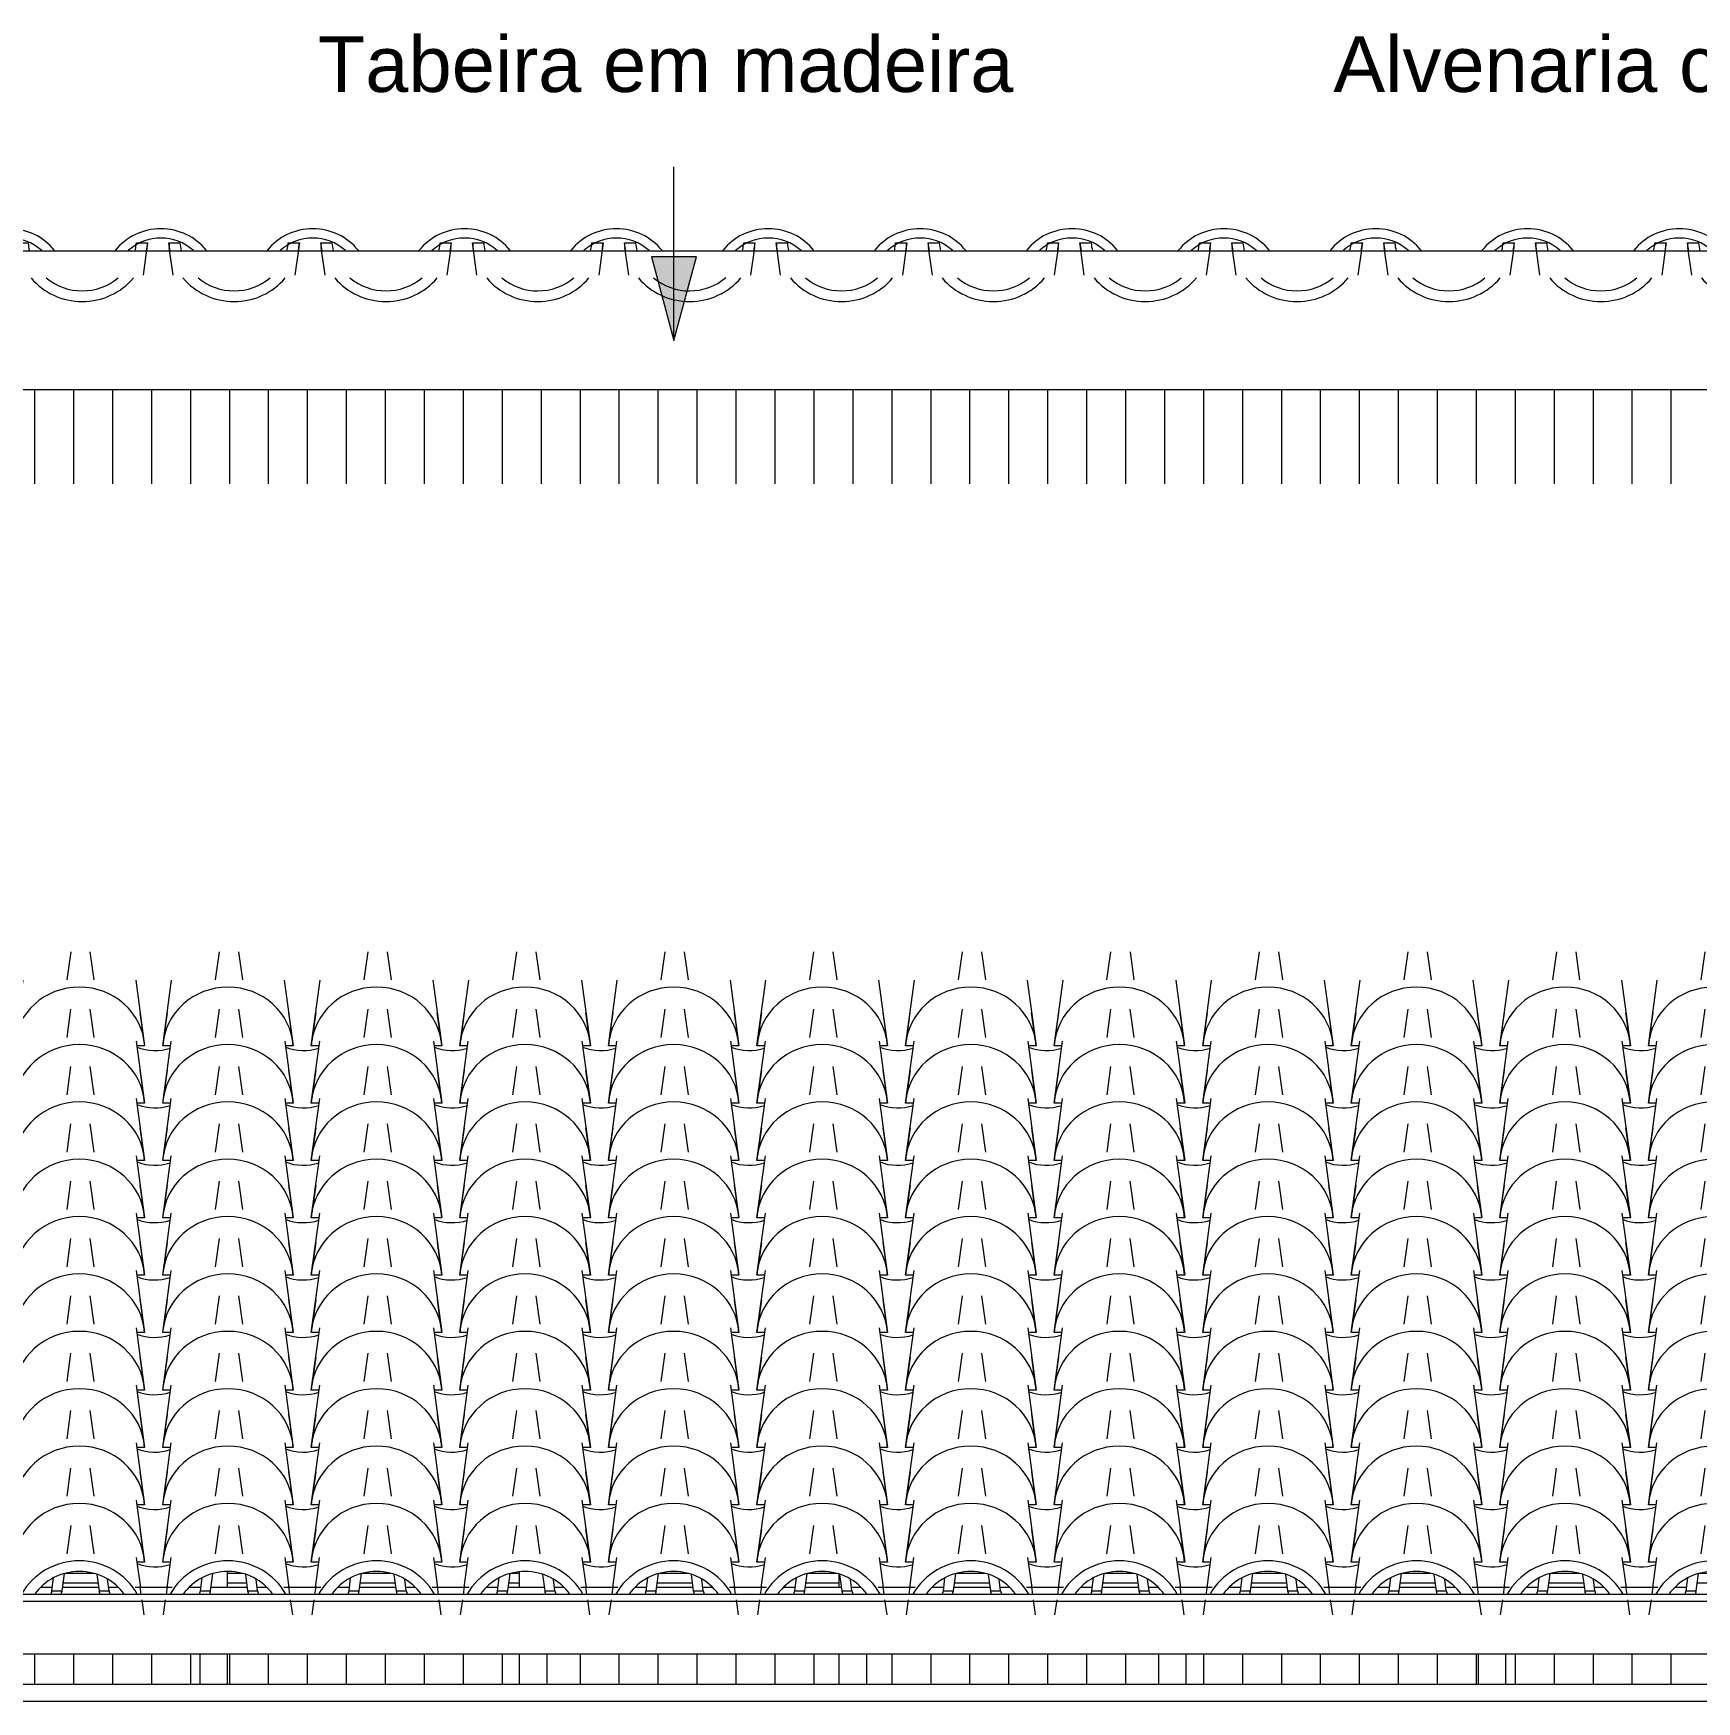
# Model space of a CAD drawing. Header units: millimetres. Extents: x -12976 to 58202, y -2238 to 7407.
# Drawn here: x 2587 to 5576, y 3078 to 6076 of the extents above; entities that cross this region are included whole.
import ezdxf

# ---------------------------------------------------------------- set-up
doc = ezdxf.new("R2010")
doc.units = ezdxf.units.MM
for name, color, linetype, lineweight in [('A-GLAZ-CURT', 52, 'Continuous', 9), ('A-GLAZ-CWMG', 51, 'Continuous', 9), ('A-ROOF', 132, 'Continuous', 9), ('A-ROOF-OTLN', 132, 'Continuous', 9), ('A-ROOF-PATT', 132, 'Continuous', 9), ('G-ANNO-TEXT', 231, 'Continuous', 9)]:
    doc.layers.add(name, color=color, linetype=linetype, lineweight=lineweight)
doc.styles.add('Arial', font='arial.ttf', dxfattribs={"height": 100})

# ---------------------------------------------------------------- blocks, each defined once
blk = doc.blocks.new('Rectangular Mullion - Ripa-3577505-FACHADA POSTERIOR')
at = {"layer": 'A-GLAZ-CWMG'}
for p, q in [((293.5, 3308.6), (242, 3308.6)), ((560.4, 3308.6), (508.9, 3308.6)), ((827.4, 3308.6), (775.8, 3308.6)), ((1094.3, 3308.6), (1042.7, 3308.6)), ((1361.2, 3308.6), (1309.7, 3308.6)), ((1628.1, 3308.6), (1576.6, 3308.6)), ((1895.1, 3308.6), (1843.5, 3308.6)), ((2162, 3308.6), (2110.4, 3308.6)), ((2428.9, 3308.6), (2377.4, 3308.6)), ((2695.8, 3308.6), (2644.3, 3308.6)), ((2962.8, 3308.6), (2936.2, 3308.6)), ((3229.7, 3308.6), (3178.1, 3308.6)), ((3460.4, 3308.6), (3445, 3308.6)), ((3763.5, 3308.6), (3712, 3308.6)), ((4030.4, 3308.6), (3978.9, 3308.6)), ((4297.4, 3308.6), (4245.8, 3308.6)), ((4564.3, 3308.6), (4512.7, 3308.6)), ((4831.2, 3308.6), (4779.7, 3308.6)), ((5098.1, 3308.6), (5046.6, 3308.6)), ((5365.1, 3308.6), (5313.5, 3308.6)), ((5632, 3308.6), (5580.4, 3308.6)), ((5898.9, 3308.6), (5847.4, 3308.6)), ((6165.8, 3308.6), (6114.3, 3308.6)), ((6432.8, 3308.6), (6381.2, 3308.6)), ((6699.7, 3308.6), (6648.1, 3308.6)), ((301, 3291.4), (238.4, 3291.4)), ((568, 3291.4), (505.3, 3291.4)), ((834.9, 3291.4), (772.2, 3291.4)), ((1101.8, 3291.4), (1039.1, 3291.4)), ((1368.7, 3291.4), (1306, 3291.4)), ((1635.7, 3291.4), (1573, 3291.4)), ((1902.6, 3291.4), (1839.9, 3291.4)), ((2169.5, 3291.4), (2106.8, 3291.4)), ((2436.4, 3291.4), (2373.7, 3291.4)), ((2703.4, 3291.4), (2640.7, 3291.4)), ((2970.3, 3291.4), (2936.2, 3291.4)), ((3237.2, 3291.4), (3174.5, 3291.4)), ((3460.4, 3291.4), (3441.4, 3291.4)), ((3771, 3291.4), (3708.4, 3291.4)), ((4034.5, 3291.4), (3975.3, 3291.4)), ((4304.9, 3291.4), (4242.2, 3291.4)), ((4571.8, 3291.4), (4509.1, 3291.4)), ((4838.7, 3291.4), (4776, 3291.4)), ((5105.7, 3291.4), (5043, 3291.4)), ((5372.6, 3291.4), (5309.9, 3291.4)), ((5639.5, 3291.4), (5576.8, 3291.4)), ((5906.4, 3291.4), (5843.7, 3291.4)), ((6173.4, 3291.4), (6110.7, 3291.4)), ((6440.3, 3291.4), (6381.2, 3291.4)), ((6707.2, 3291.4), (6644.5, 3291.4))]:
    blk.add_line(p, q, dxfattribs=at)
blk = doc.blocks.new('Rectangular Mullion - Caibro-V3-FACHADA POSTERIOR')
at = {"layer": 'A-GLAZ-CWMG'}
for p, q in [((2936.2, 3283.5), (2936.2, 3312.1)), ((2886.2, 3163.6), (2886.2, 3109.7)), ((2936.2, 3109.7), (2936.2, 3163.6)), ((2886.2, 3109.7), (2936.2, 3109.7))]:
    blk.add_line(p, q, dxfattribs=at)
blk = doc.blocks.new('Rectangular Mullion - Caibro-V4-FACHADA POSTERIOR')
at = {"layer": 'A-GLAZ-CWMG'}
for p, q in [((3460.4, 3310.9), (3460.4, 3283.5)), ((3460.4, 3163.6), (3460.4, 3109.7)), ((3510.4, 3109.7), (3510.4, 3163.6)), ((3460.4, 3109.7), (3510.4, 3109.7))]:
    blk.add_line(p, q, dxfattribs=at)
blk = doc.blocks.new('Rectangular Mullion - Caibro-V5-FACHADA POSTERIOR')
at = {"layer": 'A-GLAZ-CWMG'}
for p, q in [((4034.5, 3307.1), (4034.5, 3283.5)), ((4034.5, 3163.6), (4034.5, 3109.7)), ((4084.5, 3109.7), (4084.5, 3163.6)), ((4034.5, 3109.7), (4084.5, 3109.7))]:
    blk.add_line(p, q, dxfattribs=at)
blk = doc.blocks.new('Rectangular Mullion - Caibro-4257885-FACHADA POSTERIOR')
at = {"layer": 'A-GLAZ-CWMG'}
for p, q in [((589.5, 3163.6), (589.5, 3109.7)), ((639.5, 3109.7), (639.5, 3163.6)), ((589.5, 3109.7), (639.5, 3109.7))]:
    blk.add_line(p, q, dxfattribs=at)
blk = doc.blocks.new('COLONIAL BASE - COLONIAL BASE-4234113-FACHADA POSTERIOR')
at = {"layer": 'A-GLAZ-CURT'}
for p, q in [((7743.4, 5685.5), (7741.5, 5699.6)), ((7741.5, 5699.6), (7761.5, 5699.6)), ((7956, 5699.6), (7976, 5699.6)), ((7976, 5699.6), (7974.1, 5685.5)), ((7749.3, 5641.5), (7742.4, 5691.3)), ((7975.1, 5691.3), (7968.2, 5641.5))]:
    blk.add_line(p, q, dxfattribs=at)
for centre, major_axis, start_param, end_param in [((7727.2, 5626.4), (102.8, 0), 0.648016, 2.493576), ((7727.2, 5626.4), (85.3, 0), 0.811505, 2.330088), ((7858.8, 5706.7), (117.5, 0), 3.205466, 3.332025), ((7858.8, 5706.7), (97.5, 0), 3.218592, 3.372085), ((7858.8, 5706.7), (97.5, 0), 6.052693, 6.16477), ((7858.8, 5706.7), (97.5, 0), 6.165433, 6.206186), ((7858.8, 5706.7), (117.5, 0), 6.092753, 6.219312), ((7858.8, 5706.7), (117.5, 0), 3.815207, 5.609571), ((7858.8, 5706.7), (97.5, 0), 3.986288, 5.43849)]:
    blk.add_ellipse(centre, major_axis=major_axis, ratio=0.957826, start_param=start_param, end_param=end_param, dxfattribs=at)
blk = doc.blocks.new('COLONIAL BASE - COLONIAL BASE-V13-FACHADA POSTERIOR')
at = {"layer": 'A-GLAZ-CURT'}
for p, q in [((4742.4, 5685.5), (4740.5, 5699.6)), ((4740.5, 5699.6), (4760.5, 5699.6)), ((4954.9, 5699.6), (4975, 5699.6)), ((4975, 5699.6), (4973.1, 5685.5)), ((4748.3, 5641.5), (4741.3, 5691.3)), ((4974.1, 5691.3), (4967.1, 5641.5))]:
    blk.add_line(p, q, dxfattribs=at)
for centre, major_axis, start_param, end_param in [((4726.2, 5626.4), (102.8, 0), 0.648016, 2.493576), ((4726.2, 5626.4), (85.3, 0), 0.811505, 2.330088), ((4857.7, 5706.7), (117.5, 0), 3.205466, 3.332025), ((4857.7, 5706.7), (97.5, 0), 3.218592, 3.372085), ((4857.7, 5706.7), (97.5, 0), 6.052693, 6.16477), ((4857.7, 5706.7), (97.5, 0), 6.165433, 6.206186), ((4857.7, 5706.7), (117.5, 0), 6.092753, 6.219312), ((4857.7, 5706.7), (117.5, 0), 3.815207, 5.612064), ((4857.7, 5706.7), (97.5, 0), 3.986288, 5.43849)]:
    blk.add_ellipse(centre, major_axis=major_axis, ratio=0.957826, start_param=start_param, end_param=end_param, dxfattribs=at)
blk = doc.blocks.new('COLONIAL BASE - COLONIAL BASE-V14-FACHADA POSTERIOR')
at = {"layer": 'A-GLAZ-CURT'}
for p, q in [((3923.9, 5685.5), (3922, 5699.6)), ((3922, 5699.6), (3942.1, 5699.6)), ((4136.5, 5699.6), (4143.9, 5699.6)), ((4144.4, 5699.6), (4156.5, 5699.6)), ((4156.5, 5699.6), (4154.6, 5685.5)), ((3929.9, 5641.5), (3922.9, 5691.3)), ((4155.7, 5691.3), (4148.7, 5641.5))]:
    blk.add_line(p, q, dxfattribs=at)
for centre, major_axis, start_param, end_param in [((3907.8, 5626.4), (102.8, 0), 0.648016, 2.493576), ((3907.8, 5626.4), (85.3, 0), 0.811505, 2.330088), ((4039.3, 5706.7), (117.5, 0), 3.205466, 3.332025), ((4039.3, 5706.7), (97.5, 0), 3.218592, 3.372085), ((4039.3, 5706.7), (97.5, 0), 6.052693, 6.16477), ((4039.3, 5706.7), (97.5, 0), 6.165433, 6.206186), ((4039.3, 5706.7), (117.5, 0), 6.092753, 6.219312), ((4039.3, 5706.7), (117.5, 0), 3.815207, 5.609571), ((4039.3, 5706.7), (97.5, 0), 3.986288, 5.43849)]:
    blk.add_ellipse(centre, major_axis=major_axis, ratio=0.957826, start_param=start_param, end_param=end_param, dxfattribs=at)
blk = doc.blocks.new('COLONIAL BASE - COLONIAL BASE-V15-FACHADA POSTERIOR')
at = {"layer": 'A-GLAZ-CURT'}
for p, q in [((3651.1, 5685.5), (3649.2, 5699.6)), ((3649.2, 5699.6), (3669.2, 5699.6)), ((3863.7, 5699.6), (3883.7, 5699.6)), ((3883.7, 5699.6), (3881.8, 5685.5)), ((3657, 5641.5), (3650.1, 5691.3)), ((3882.8, 5691.3), (3875.9, 5641.5))]:
    blk.add_line(p, q, dxfattribs=at)
for centre, major_axis, start_param, end_param in [((3634.9, 5626.4), (102.8, 0), 0.648016, 2.493576), ((3634.9, 5626.4), (85.3, 0), 0.811505, 2.330088), ((3766.4, 5706.7), (117.5, 0), 3.205466, 3.332025), ((3766.4, 5706.7), (97.5, 0), 3.218592, 3.372085), ((3766.4, 5706.7), (97.5, 0), 6.052693, 6.16477), ((3766.4, 5706.7), (97.5, 0), 6.165433, 6.206186), ((3766.4, 5706.7), (117.5, 0), 6.092753, 6.219312), ((3766.4, 5706.7), (117.5, 0), 3.815207, 5.609571), ((3766.4, 5706.7), (97.5, 0), 3.986288, 5.444835)]:
    blk.add_ellipse(centre, major_axis=major_axis, ratio=0.957826, start_param=start_param, end_param=end_param, dxfattribs=at)
blk = doc.blocks.new('COLONIAL BASE - COLONIAL BASE-V16-FACHADA POSTERIOR')
at = {"layer": 'A-GLAZ-CURT'}
for p, q in [((3378.3, 5685.5), (3376.4, 5699.6)), ((3376.4, 5699.6), (3396.4, 5699.6)), ((3590.8, 5699.6), (3610.9, 5699.6)), ((3610.9, 5699.6), (3609, 5685.5)), ((3384.2, 5641.5), (3377.2, 5691.3)), ((3610, 5691.3), (3603, 5641.5))]:
    blk.add_line(p, q, dxfattribs=at)
for centre, major_axis, start_param, end_param in [((3362.1, 5626.4), (102.8, 0), 0.648016, 2.493576), ((3362.1, 5626.4), (85.3, 0), 0.811505, 2.330088), ((3493.6, 5706.7), (117.5, 0), 3.205466, 3.332025), ((3493.6, 5706.7), (97.5, 0), 3.218592, 3.372085), ((3493.6, 5706.7), (97.5, 0), 6.052693, 6.16477), ((3493.6, 5706.7), (97.5, 0), 6.165433, 6.206186), ((3493.6, 5706.7), (117.5, 0), 6.092753, 6.219312), ((3493.6, 5706.7), (117.5, 0), 3.815207, 5.609571), ((3493.6, 5706.7), (97.5, 0), 3.988943, 5.43849)]:
    blk.add_ellipse(centre, major_axis=major_axis, ratio=0.957826, start_param=start_param, end_param=end_param, dxfattribs=at)
blk = doc.blocks.new('COLONIAL BASE - COLONIAL BASE-4234642-FACHADA POSTERIOR')
at = {"layer": 'A-GLAZ-CURT'}
for p, q in [((553.7, 3395), (560.8, 3344.2)), ((779.3, 3344.2), (786.5, 3395)), ((692.1, 3283.5), (699.4, 3337.5)), ((903.7, 3337.5), (911.1, 3283.5)), ((565.9, 3306.6), (569.9, 3277.3)), ((587.9, 3277.3), (585.4, 3297.9)), ((752.3, 3277.3), (755.1, 3300.8)), ((770.3, 3277.3), (774.5, 3308.1)), ((569.9, 3277.3), (587.9, 3277.3)), ((692.3, 3285), (690.3, 3270.8)), ((752.3, 3277.3), (770.3, 3277.3)), ((912.8, 3270.8), (910.9, 3285)), ((689, 3261.1), (685.2, 3234.2)), ((918, 3234.2), (914.2, 3261.1))]:
    blk.add_line(p, q, dxfattribs=at)
for centre, major_axis, start_param, end_param in [((801.6, 3218.8), (117.5, 0), 0.484254, 2.657338), ((801.6, 3218.8), (97.5, 0), 0.592752, 2.548841), ((670.1, 3299.1), (102.8, 0), 3.36491, 3.43477), ((670.1, 3299.1), (85.3, 0), 3.411763, 3.497793), ((670.1, 3299.1), (85.3, 0), 5.926985, 6.013015), ((670.1, 3299.1), (102.8, 0), 5.990008, 6.059868)]:
    blk.add_ellipse(centre, major_axis=major_axis, ratio=0.957826, start_param=start_param, end_param=end_param, dxfattribs=at)
blk = doc.blocks.new('COLONIAL BASE - COLONIAL BASE-V19-FACHADA POSTERIOR')
at = {"layer": 'A-GLAZ-CURT'}
for p, q in [((1087.5, 3498.1), (1094.7, 3447.3)), ((1313.2, 3447.3), (1320.3, 3498.1)), ((1218.2, 3329), (1233.3, 3440.6)), ((1437.6, 3440.6), (1452.7, 3329)), ((1226.2, 3388.1), (1219, 3337.3)), ((1451.8, 3337.3), (1444.7, 3388.1)), ((1232.1, 3329), (1218.2, 3329)), ((1452.7, 3329), (1438.7, 3329))]:
    blk.add_line(p, q, dxfattribs=at)
for centre, major_axis, start_param, end_param in [((1335.4, 3321.9), (117.5, 0), 0.063873, 3.077719), ((1203.9, 3402.2), (85.3, 0), 4.326004, 5.046238)]:
    blk.add_ellipse(centre, major_axis=major_axis, ratio=0.957826, start_param=start_param, end_param=end_param, dxfattribs=at)
blk = doc.blocks.new('COLONIAL BASE - COLONIAL BASE-V20-FACHADA POSTERIOR')
at = {"layer": 'A-GLAZ-CURT'}
for p, q in [((286.8, 4425.9), (293.9, 4375.1)), ((512.4, 4375.1), (519.6, 4425.9)), ((417.4, 4256.9), (433.4, 4374.9)), ((635.9, 4374.9), (651.9, 4256.9)), ((425.4, 4315.9), (418.3, 4265.1)), ((651.1, 4265.1), (643.9, 4315.9)), ((431.4, 4256.9), (417.4, 4256.9)), ((651.9, 4256.9), (638, 4256.9))]:
    blk.add_line(p, q, dxfattribs=at)
for centre, major_axis, start_param, end_param in [((534.7, 4249.7), (117.5, 0), 0.063873, 3.077719), ((403.2, 4330), (85.3, 0), 4.326004, 5.046238)]:
    blk.add_ellipse(centre, major_axis=major_axis, ratio=0.957826, start_param=start_param, end_param=end_param, dxfattribs=at)

msp = doc.modelspace()

# ---------------------------------------------------------------- hatches: boundary and pattern name
at = {"layer": 'A-ROOF-PATT'}
h = msp.add_hatch(dxfattribs=at)
h.set_pattern_fill('FP_4', color=256, style=0, pattern_type=2)
h.set_pattern_definition([(90, (0, 1190), (-70, 4e-15), [])])
h.paths.add_polyline_path([(8255.4, 3574.7), (8255.4, 5435.5), (-2384.6, 5435.5), (-2384.6, 5266.7), (7655.4, 5266.7), (7655.4, 3574.7), (8122.8, 3574.7)])
h = msp.add_hatch(dxfattribs=at)
h.set_pattern_fill('FP_3', color=256, style=0, pattern_type=2)
h.set_pattern_definition([(90, (0, 7578.52), (-70, 4e-15), [])])
h.paths.add_polyline_path([(65.4, 3109.7), (589.5, 3109.7), (589.5, 3163.6), (65.4, 3163.6), (65.4, 3143)])
h.paths.add_polyline_path([(4099.7, 3109.7), (4608.7, 3109.7), (4608.7, 3163.6), (4084.5, 3163.6), (4084.5, 3109.7)])
h.paths.add_polyline_path([(6905.4, 3109.7), (6905.4, 3163.6), (6381.2, 3163.6), (6381.2, 3109.7), (6871.2, 3109.7)])
h.paths.add_polyline_path([(639.5, 3109.7), (1163.7, 3109.7), (1163.7, 3163.6), (639.5, 3163.6), (639.5, 3143)])
h.paths.add_polyline_path([(4034.5, 3109.7), (4034.5, 3163.6), (3510.4, 3163.6), (3510.4, 3109.7), (4010.3, 3109.7)])
h.paths.add_polyline_path([(1213.7, 3109.7), (1737.9, 3109.7), (1737.9, 3163.6), (1213.7, 3163.6), (1213.7, 3143)])
h.paths.add_polyline_path([(1787.9, 3109.7), (2312, 3109.7), (2311.7, 3163.6), (1787.9, 3163.6), (1787.9, 3143)])
h.paths.add_polyline_path([(6331.2, 3109.7), (6331.2, 3163.6), (5807, 3163.6), (5807, 3109.7), (6290.1, 3109.7)])
h.paths.add_polyline_path([(2362, 3109.7), (2886.2, 3109.7), (2886.2, 3163.6), (2362, 3163.6), (2362, 3143)])
h.paths.add_polyline_path([(5757, 3109.7), (5757, 3163.6), (5232.9, 3163.6), (5232.9, 3109.7), (5753.6, 3109.7)])
h.paths.add_polyline_path([(2936.2, 3109.7), (3460.4, 3109.7), (3460.4, 3163.6), (2936.2, 3163.6), (2936.2, 3143)])
h.paths.add_polyline_path([(5182.9, 3109.7), (5182.9, 3163.6), (4658.7, 3163.6), (4658.7, 3109.7), (5172.5, 3109.7)])
h.paths.add_polyline_path([(794.2, 3308.6), (795.4, 3308.6), (795.4, 3311.4), (776.9, 3308.6), (791.9, 3308.6)])
h.paths.add_polyline_path([(6399.6, 3308.6), (6431.9, 3308.9), (6431, 3309.3), (6407, 3312.2), (6382.2, 3308.6), (6392.7, 3308.6)])
h.paths.add_polyline_path([(6685.9, 3308.6), (6698.9, 3308.9), (6697.9, 3309.3), (6673.9, 3312.2), (6649.2, 3308.6), (6673.9, 3308.6)])
h.paths.add_polyline_path([(253.5, 3308.6), (292.7, 3308.9), (291.8, 3309.3), (267.7, 3312.2), (243, 3308.6), (243.7, 3308.6)])
h.paths.add_polyline_path([(559.6, 3308.6), (559.6, 3308.9), (558.7, 3309.3), (534.7, 3312.2), (509.9, 3308.6), (558.7, 3308.6)])
at = {"layer": 'G-ANNO-TEXT'}
msp.add_hatch(color=7, dxfattribs=at).paths.add_polyline_path([(3738.3, 5524.3), (3778.5, 5674.3), (3698.1, 5674.3)])

# ---------------------------------------------------------------- linework, layer by layer
at = {"layer": 'A-ROOF'}
for p, q in [((15.4, 3109.7), (6955.4, 3109.7)), ((6955.4, 3078.4), (15.4, 3078.4))]:
    msp.add_line(p, q, dxfattribs=at)
at = {"layer": 'A-ROOF-OTLN'}
for p, q in [((-2384.6, 5685.5), (8274.4, 5685.5)), ((8255.4, 5435.5), (-2384.6, 5435.5)), ((6955.4, 3270.8), (15.4, 3270.8)), ((2620.8, 3283.5), (2600.5, 3283.5)), ((2704.4, 3283.5), (2639.6, 3283.5)), ((2739.6, 3283.5), (2723.3, 3283.5)), ((2836.8, 3283.5), (2770.2, 3283.5)), ((2887.7, 3283.5), (2867.4, 3283.5)), ((2971.3, 3283.5), (2906.5, 3283.5)), ((3006.5, 3283.5), (2990.2, 3283.5)), ((3103.7, 3283.5), (3037.2, 3283.5)), ((3154.6, 3283.5), (3134.3, 3283.5)), ((3238.3, 3283.5), (3173.4, 3283.5)), ((3273.5, 3283.5), (3257.1, 3283.5)), ((3370.6, 3283.5), (3304.1, 3283.5)), ((3421.5, 3283.5), (3401.3, 3283.5)), ((3505.2, 3283.5), (3440.4, 3283.5)), ((3540.4, 3283.5), (3524, 3283.5)), ((3637.6, 3283.5), (3571, 3283.5)), ((3688.5, 3283.5), (3668.2, 3283.5)), ((3772.1, 3283.5), (3707.3, 3283.5)), ((3807.3, 3283.5), (3791, 3283.5)), ((3904.5, 3283.5), (3837.9, 3283.5)), ((3955.4, 3283.5), (3935.1, 3283.5)), ((4039, 3283.5), (3974.2, 3283.5)), ((4074.2, 3283.5), (4057.9, 3283.5)), ((4171.4, 3283.5), (4104.9, 3283.5)), ((4222.3, 3283.5), (4202, 3283.5)), ((4306, 3283.5), (4241.1, 3283.5)), ((4341.1, 3283.5), (4324.8, 3283.5)), ((4438.3, 3283.5), (4371.8, 3283.5)), ((4489.2, 3283.5), (4469, 3283.5)), ((4572.9, 3283.5), (4508.1, 3283.5)), ((4608.1, 3283.5), (4591.4, 3283.5)), ((4705.3, 3283.5), (4638.7, 3283.5)), ((4756.2, 3283.5), (4735.9, 3283.5)), ((4839.8, 3283.5), (4775, 3283.5)), ((4875, 3283.5), (4858.7, 3283.5)), ((4972.2, 3283.5), (4905.6, 3283.5)), ((5023.1, 3283.5), (5002.8, 3283.5)), ((5106.7, 3283.5), (5041.9, 3283.5)), ((5141.9, 3283.5), (5125.6, 3283.5)), ((5239.1, 3283.5), (5172.5, 3283.5)), ((5290, 3283.5), (5269.7, 3283.5)), ((5373.6, 3283.5), (5308.8, 3283.5)), ((5408.8, 3283.5), (5392.5, 3283.5)), ((5506, 3283.5), (5439.5, 3283.5)), ((5556.9, 3283.5), (5536.7, 3283.5)), ((6955.4, 3258.1), (15.4, 3258.1)), ((6955.4, 3163.6), (15.4, 3163.6))]:
    msp.add_line(p, q, dxfattribs=at)
at = {"layer": 'G-ANNO-TEXT', "color": 7}
for p, q in [((3738.3, 5524.3), (3738.3, 5836.1)), ((3778.5, 5674.3), (3698.1, 5674.3)), ((3698.1, 5674.3), (3738.3, 5524.3)), ((3738.3, 5524.3), (3778.5, 5674.3))]:
    msp.add_line(p, q, dxfattribs=at)

# ---------------------------------------------------------------- block references
at = {"layer": 'A-GLAZ-CURT'}
for name, p in [('COLONIAL BASE - COLONIAL BASE-4234113-FACHADA POSTERIOR', (-5183.6, 0)), ('COLONIAL BASE - COLONIAL BASE-4234113-FACHADA POSTERIOR', (-4910.8, 0)), ('COLONIAL BASE - COLONIAL BASE-4234113-FACHADA POSTERIOR', (-4637.9, 0)), ('COLONIAL BASE - COLONIAL BASE-V16-FACHADA POSTERIOR', (0, 0)), ('COLONIAL BASE - COLONIAL BASE-V15-FACHADA POSTERIOR', (0, 0)), ('COLONIAL BASE - COLONIAL BASE-V14-FACHADA POSTERIOR', (0, 0)), ('COLONIAL BASE - COLONIAL BASE-4234113-FACHADA POSTERIOR', (-3546.7, 0)), ('COLONIAL BASE - COLONIAL BASE-4234113-FACHADA POSTERIOR', (-3273.8, 0)), ('COLONIAL BASE - COLONIAL BASE-V13-FACHADA POSTERIOR', (0, 0)), ('COLONIAL BASE - COLONIAL BASE-4234113-FACHADA POSTERIOR', (-2728.2, 0)), ('COLONIAL BASE - COLONIAL BASE-4234113-FACHADA POSTERIOR', (-2455.4, 0)), ('COLONIAL BASE - COLONIAL BASE-4234113-FACHADA POSTERIOR', (-2182.6, 0)), ('COLONIAL BASE - COLONIAL BASE-V20-FACHADA POSTERIOR', (2135.4, 0)), ('COLONIAL BASE - COLONIAL BASE-V20-FACHADA POSTERIOR', (2402.3, 0)), ('COLONIAL BASE - COLONIAL BASE-V20-FACHADA POSTERIOR', (2669.2, 0)), ('COLONIAL BASE - COLONIAL BASE-V20-FACHADA POSTERIOR', (2936.2, 0)), ('COLONIAL BASE - COLONIAL BASE-V20-FACHADA POSTERIOR', (3203.1, 0)), ('COLONIAL BASE - COLONIAL BASE-V20-FACHADA POSTERIOR', (3470, 0)), ('COLONIAL BASE - COLONIAL BASE-V20-FACHADA POSTERIOR', (3736.9, 0)), ('COLONIAL BASE - COLONIAL BASE-V20-FACHADA POSTERIOR', (4003.8, 0)), ('COLONIAL BASE - COLONIAL BASE-V20-FACHADA POSTERIOR', (4270.8, 0)), ('COLONIAL BASE - COLONIAL BASE-V20-FACHADA POSTERIOR', (4537.7, 0)), ('COLONIAL BASE - COLONIAL BASE-V20-FACHADA POSTERIOR', (4804.6, 0)), ('COLONIAL BASE - COLONIAL BASE-V20-FACHADA POSTERIOR', (5071.5, 0)), ('COLONIAL BASE - COLONIAL BASE-V19-FACHADA POSTERIOR', (1334.6, 824.7)), ('COLONIAL BASE - COLONIAL BASE-V19-FACHADA POSTERIOR', (1601.5, 824.7)), ('COLONIAL BASE - COLONIAL BASE-V19-FACHADA POSTERIOR', (1868.5, 824.7)), ('COLONIAL BASE - COLONIAL BASE-V19-FACHADA POSTERIOR', (2135.4, 824.7)), ('COLONIAL BASE - COLONIAL BASE-V19-FACHADA POSTERIOR', (2402.3, 824.7)), ('COLONIAL BASE - COLONIAL BASE-V19-FACHADA POSTERIOR', (2669.2, 824.7)), ('COLONIAL BASE - COLONIAL BASE-V19-FACHADA POSTERIOR', (2936.2, 824.7)), ('COLONIAL BASE - COLONIAL BASE-V19-FACHADA POSTERIOR', (3203.1, 824.7)), ('COLONIAL BASE - COLONIAL BASE-V19-FACHADA POSTERIOR', (3470, 824.7)), ('COLONIAL BASE - COLONIAL BASE-V19-FACHADA POSTERIOR', (3736.9, 824.7)), ('COLONIAL BASE - COLONIAL BASE-V19-FACHADA POSTERIOR', (4003.8, 824.7)), ('COLONIAL BASE - COLONIAL BASE-V19-FACHADA POSTERIOR', (4270.8, 824.7)), ('COLONIAL BASE - COLONIAL BASE-V19-FACHADA POSTERIOR', (1334.6, 721.6)), ('COLONIAL BASE - COLONIAL BASE-V19-FACHADA POSTERIOR', (1601.5, 721.6)), ('COLONIAL BASE - COLONIAL BASE-V19-FACHADA POSTERIOR', (1868.5, 721.6)), ('COLONIAL BASE - COLONIAL BASE-V19-FACHADA POSTERIOR', (2135.4, 721.6)), ('COLONIAL BASE - COLONIAL BASE-V19-FACHADA POSTERIOR', (2402.3, 721.6)), ('COLONIAL BASE - COLONIAL BASE-V19-FACHADA POSTERIOR', (2669.2, 721.6)), ('COLONIAL BASE - COLONIAL BASE-V19-FACHADA POSTERIOR', (2936.2, 721.6)), ('COLONIAL BASE - COLONIAL BASE-V19-FACHADA POSTERIOR', (3203.1, 721.6)), ('COLONIAL BASE - COLONIAL BASE-V19-FACHADA POSTERIOR', (3470, 721.6)), ('COLONIAL BASE - COLONIAL BASE-V19-FACHADA POSTERIOR', (3736.9, 721.6)), ('COLONIAL BASE - COLONIAL BASE-V19-FACHADA POSTERIOR', (4003.8, 721.6)), ('COLONIAL BASE - COLONIAL BASE-V19-FACHADA POSTERIOR', (4270.8, 721.6)), ('COLONIAL BASE - COLONIAL BASE-V19-FACHADA POSTERIOR', (1334.6, 618.5)), ('COLONIAL BASE - COLONIAL BASE-V19-FACHADA POSTERIOR', (1601.5, 618.5)), ('COLONIAL BASE - COLONIAL BASE-V19-FACHADA POSTERIOR', (1868.5, 618.5)), ('COLONIAL BASE - COLONIAL BASE-V19-FACHADA POSTERIOR', (2135.4, 618.5)), ('COLONIAL BASE - COLONIAL BASE-V19-FACHADA POSTERIOR', (2402.3, 618.5)), ('COLONIAL BASE - COLONIAL BASE-V19-FACHADA POSTERIOR', (2669.2, 618.5)), ('COLONIAL BASE - COLONIAL BASE-V19-FACHADA POSTERIOR', (2936.2, 618.5)), ('COLONIAL BASE - COLONIAL BASE-V19-FACHADA POSTERIOR', (3203.1, 618.5)), ('COLONIAL BASE - COLONIAL BASE-V19-FACHADA POSTERIOR', (3470, 618.5)), ('COLONIAL BASE - COLONIAL BASE-V19-FACHADA POSTERIOR', (3736.9, 618.5)), ('COLONIAL BASE - COLONIAL BASE-V19-FACHADA POSTERIOR', (4003.8, 618.5)), ('COLONIAL BASE - COLONIAL BASE-V19-FACHADA POSTERIOR', (4270.8, 618.5)), ('COLONIAL BASE - COLONIAL BASE-V19-FACHADA POSTERIOR', (1334.6, 515.5)), ('COLONIAL BASE - COLONIAL BASE-V19-FACHADA POSTERIOR', (1601.5, 515.5)), ('COLONIAL BASE - COLONIAL BASE-V19-FACHADA POSTERIOR', (1868.5, 515.5)), ('COLONIAL BASE - COLONIAL BASE-V19-FACHADA POSTERIOR', (2135.4, 515.5)), ('COLONIAL BASE - COLONIAL BASE-V19-FACHADA POSTERIOR', (2402.3, 515.5)), ('COLONIAL BASE - COLONIAL BASE-V19-FACHADA POSTERIOR', (2669.2, 515.5)), ('COLONIAL BASE - COLONIAL BASE-V19-FACHADA POSTERIOR', (2936.2, 515.5)), ('COLONIAL BASE - COLONIAL BASE-V19-FACHADA POSTERIOR', (3203.1, 515.5)), ('COLONIAL BASE - COLONIAL BASE-V19-FACHADA POSTERIOR', (3470, 515.5)), ('COLONIAL BASE - COLONIAL BASE-V19-FACHADA POSTERIOR', (3736.9, 515.5)), ('COLONIAL BASE - COLONIAL BASE-V19-FACHADA POSTERIOR', (4003.8, 515.5)), ('COLONIAL BASE - COLONIAL BASE-V19-FACHADA POSTERIOR', (4270.8, 515.5)), ('COLONIAL BASE - COLONIAL BASE-V19-FACHADA POSTERIOR', (1334.6, 412.4)), ('COLONIAL BASE - COLONIAL BASE-V19-FACHADA POSTERIOR', (1601.5, 412.4)), ('COLONIAL BASE - COLONIAL BASE-V19-FACHADA POSTERIOR', (1868.5, 412.4)), ('COLONIAL BASE - COLONIAL BASE-V19-FACHADA POSTERIOR', (2135.4, 412.4)), ('COLONIAL BASE - COLONIAL BASE-V19-FACHADA POSTERIOR', (2402.3, 412.4)), ('COLONIAL BASE - COLONIAL BASE-V19-FACHADA POSTERIOR', (2669.2, 412.4)), ('COLONIAL BASE - COLONIAL BASE-V19-FACHADA POSTERIOR', (2936.2, 412.4)), ('COLONIAL BASE - COLONIAL BASE-V19-FACHADA POSTERIOR', (3203.1, 412.4)), ('COLONIAL BASE - COLONIAL BASE-V19-FACHADA POSTERIOR', (3470, 412.4)), ('COLONIAL BASE - COLONIAL BASE-V19-FACHADA POSTERIOR', (3736.9, 412.4)), ('COLONIAL BASE - COLONIAL BASE-V19-FACHADA POSTERIOR', (4003.8, 412.4)), ('COLONIAL BASE - COLONIAL BASE-V19-FACHADA POSTERIOR', (4270.8, 412.4)), ('COLONIAL BASE - COLONIAL BASE-V19-FACHADA POSTERIOR', (1334.6, 309.3)), ('COLONIAL BASE - COLONIAL BASE-V19-FACHADA POSTERIOR', (1601.5, 309.3)), ('COLONIAL BASE - COLONIAL BASE-V19-FACHADA POSTERIOR', (1868.5, 309.3)), ('COLONIAL BASE - COLONIAL BASE-V19-FACHADA POSTERIOR', (2135.4, 309.3)), ('COLONIAL BASE - COLONIAL BASE-V19-FACHADA POSTERIOR', (2402.3, 309.3)), ('COLONIAL BASE - COLONIAL BASE-V19-FACHADA POSTERIOR', (2669.2, 309.3)), ('COLONIAL BASE - COLONIAL BASE-V19-FACHADA POSTERIOR', (2936.2, 309.3)), ('COLONIAL BASE - COLONIAL BASE-V19-FACHADA POSTERIOR', (3203.1, 309.3)), ('COLONIAL BASE - COLONIAL BASE-V19-FACHADA POSTERIOR', (3470, 309.3)), ('COLONIAL BASE - COLONIAL BASE-V19-FACHADA POSTERIOR', (3736.9, 309.3)), ('COLONIAL BASE - COLONIAL BASE-V19-FACHADA POSTERIOR', (4003.8, 309.3)), ('COLONIAL BASE - COLONIAL BASE-V19-FACHADA POSTERIOR', (4270.8, 309.3)), ('COLONIAL BASE - COLONIAL BASE-V19-FACHADA POSTERIOR', (1334.6, 206.2)), ('COLONIAL BASE - COLONIAL BASE-V19-FACHADA POSTERIOR', (1601.5, 206.2)), ('COLONIAL BASE - COLONIAL BASE-V19-FACHADA POSTERIOR', (1868.5, 206.2)), ('COLONIAL BASE - COLONIAL BASE-V19-FACHADA POSTERIOR', (2135.4, 206.2)), ('COLONIAL BASE - COLONIAL BASE-V19-FACHADA POSTERIOR', (2402.3, 206.2)), ('COLONIAL BASE - COLONIAL BASE-V19-FACHADA POSTERIOR', (2669.2, 206.2)), ('COLONIAL BASE - COLONIAL BASE-V19-FACHADA POSTERIOR', (2936.2, 206.2)), ('COLONIAL BASE - COLONIAL BASE-V19-FACHADA POSTERIOR', (3203.1, 206.2)), ('COLONIAL BASE - COLONIAL BASE-V19-FACHADA POSTERIOR', (3470, 206.2)), ('COLONIAL BASE - COLONIAL BASE-V19-FACHADA POSTERIOR', (3736.9, 206.2)), ('COLONIAL BASE - COLONIAL BASE-V19-FACHADA POSTERIOR', (4003.8, 206.2)), ('COLONIAL BASE - COLONIAL BASE-V19-FACHADA POSTERIOR', (4270.8, 206.2)), ('COLONIAL BASE - COLONIAL BASE-V19-FACHADA POSTERIOR', (1334.6, 103.1)), ('COLONIAL BASE - COLONIAL BASE-V19-FACHADA POSTERIOR', (1601.5, 103.1)), ('COLONIAL BASE - COLONIAL BASE-V19-FACHADA POSTERIOR', (1868.5, 103.1)), ('COLONIAL BASE - COLONIAL BASE-V19-FACHADA POSTERIOR', (2135.4, 103.1)), ('COLONIAL BASE - COLONIAL BASE-V19-FACHADA POSTERIOR', (2402.3, 103.1)), ('COLONIAL BASE - COLONIAL BASE-V19-FACHADA POSTERIOR', (2669.2, 103.1)), ('COLONIAL BASE - COLONIAL BASE-V19-FACHADA POSTERIOR', (2936.2, 103.1)), ('COLONIAL BASE - COLONIAL BASE-V19-FACHADA POSTERIOR', (3203.1, 103.1)), ('COLONIAL BASE - COLONIAL BASE-V19-FACHADA POSTERIOR', (3470, 103.1)), ('COLONIAL BASE - COLONIAL BASE-V19-FACHADA POSTERIOR', (3736.9, 103.1)), ('COLONIAL BASE - COLONIAL BASE-V19-FACHADA POSTERIOR', (4003.8, 103.1)), ('COLONIAL BASE - COLONIAL BASE-V19-FACHADA POSTERIOR', (4270.8, 103.1)), ('COLONIAL BASE - COLONIAL BASE-V19-FACHADA POSTERIOR', (1334.6, 0)), ('COLONIAL BASE - COLONIAL BASE-V19-FACHADA POSTERIOR', (1601.5, 0)), ('COLONIAL BASE - COLONIAL BASE-V19-FACHADA POSTERIOR', (1868.5, 0)), ('COLONIAL BASE - COLONIAL BASE-V19-FACHADA POSTERIOR', (2135.4, 0)), ('COLONIAL BASE - COLONIAL BASE-V19-FACHADA POSTERIOR', (2402.3, 0)), ('COLONIAL BASE - COLONIAL BASE-V19-FACHADA POSTERIOR', (2669.2, 0)), ('COLONIAL BASE - COLONIAL BASE-V19-FACHADA POSTERIOR', (2936.2, 0)), ('COLONIAL BASE - COLONIAL BASE-V19-FACHADA POSTERIOR', (3203.1, 0)), ('COLONIAL BASE - COLONIAL BASE-V19-FACHADA POSTERIOR', (3470, 0)), ('COLONIAL BASE - COLONIAL BASE-V19-FACHADA POSTERIOR', (3736.9, 0)), ('COLONIAL BASE - COLONIAL BASE-V19-FACHADA POSTERIOR', (4003.8, 0)), ('COLONIAL BASE - COLONIAL BASE-V19-FACHADA POSTERIOR', (4270.8, 0)), ('COLONIAL BASE - COLONIAL BASE-4234642-FACHADA POSTERIOR', (1868.5, 0)), ('COLONIAL BASE - COLONIAL BASE-4234642-FACHADA POSTERIOR', (2135.4, 0)), ('COLONIAL BASE - COLONIAL BASE-4234642-FACHADA POSTERIOR', (2402.3, 0)), ('COLONIAL BASE - COLONIAL BASE-4234642-FACHADA POSTERIOR', (2669.2, 0)), ('COLONIAL BASE - COLONIAL BASE-4234642-FACHADA POSTERIOR', (2936.2, 0)), ('COLONIAL BASE - COLONIAL BASE-4234642-FACHADA POSTERIOR', (3203.1, 0)), ('COLONIAL BASE - COLONIAL BASE-4234642-FACHADA POSTERIOR', (3470, 0)), ('COLONIAL BASE - COLONIAL BASE-4234642-FACHADA POSTERIOR', (3736.9, 0)), ('COLONIAL BASE - COLONIAL BASE-4234642-FACHADA POSTERIOR', (4003.8, 0)), ('COLONIAL BASE - COLONIAL BASE-4234642-FACHADA POSTERIOR', (4270.8, 0)), ('COLONIAL BASE - COLONIAL BASE-4234642-FACHADA POSTERIOR', (4537.7, 0)), ('COLONIAL BASE - COLONIAL BASE-4234642-FACHADA POSTERIOR', (4804.6, 0))]:
    msp.add_blockref(name, p, dxfattribs=at)
at = {"layer": 'A-GLAZ-CWMG'}
for name, p in [('Rectangular Mullion - Ripa-3577505-FACHADA POSTERIOR', (0, 0)), ('Rectangular Mullion - Caibro-V3-FACHADA POSTERIOR', (0, 0)), ('Rectangular Mullion - Caibro-V4-FACHADA POSTERIOR', (0, 0)), ('Rectangular Mullion - Caibro-V5-FACHADA POSTERIOR', (0, 0)), ('Rectangular Mullion - Caibro-4257885-FACHADA POSTERIOR', (4019.2, 0)), ('Rectangular Mullion - Caibro-4257885-FACHADA POSTERIOR', (4593.3, 0))]:
    msp.add_blockref(name, p, dxfattribs=at)

# ---------------------------------------------------------------- texts
at = {"layer": 'G-ANNO-TEXT', "color": 7, "char_height": 100, "attachment_point": 1, "style": 'Arial'}
for s, insert, width in [('Tabeira em madeira', (3098.3, 6070.7), 1547.257), ('Alvenaria com tinta bege', (4922.9, 6070.7), 1916.033)]:
    msp.add_mtext(s, dxfattribs=dict(at, insert=insert, width=width))

doc.saveas('drawing.dxf')
